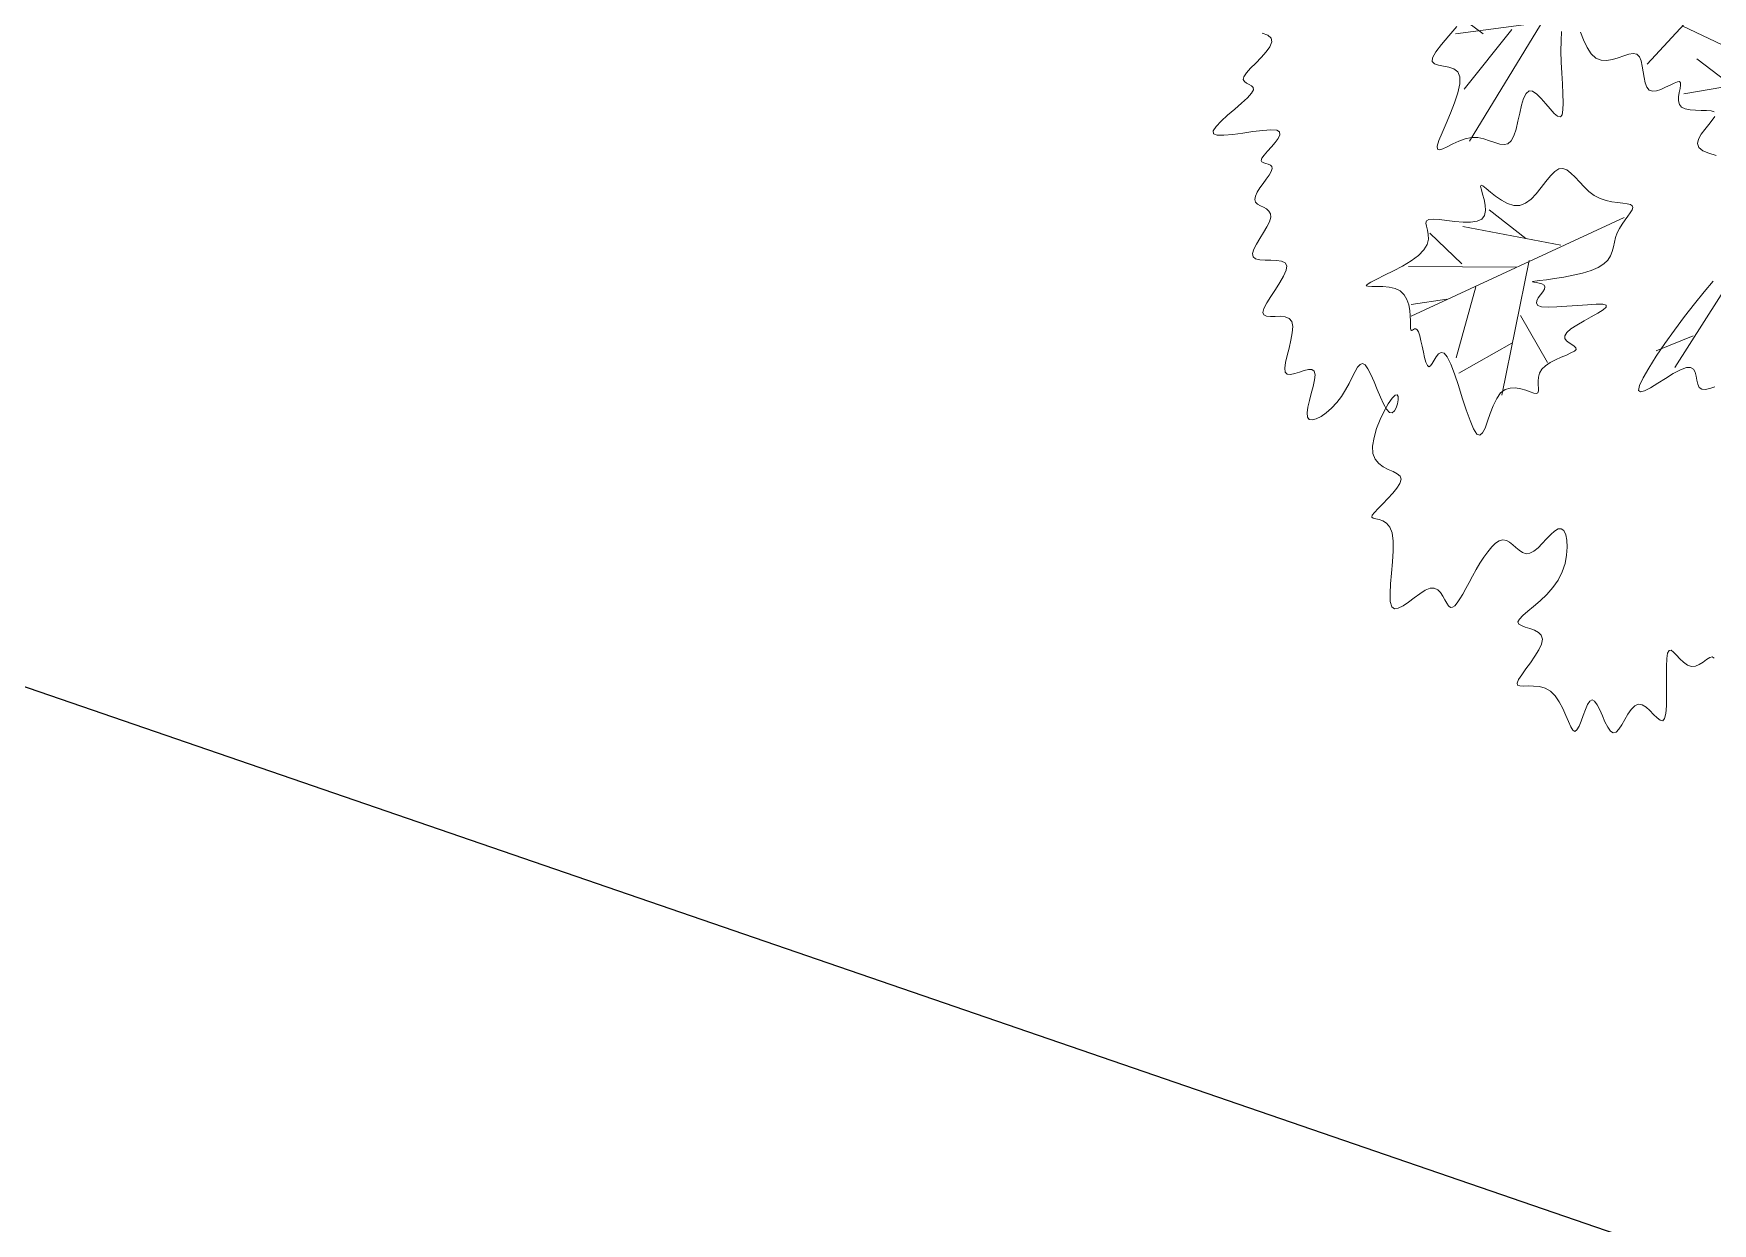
# Model space of a CAD drawing. Extents: x 2080 to 102394, y 2071 to 93424.
# Drawn here: x 76423.4 to 76576.9, y 79479.2 to 79588.1 of the extents above; entities that cross this region are included whole.
import ezdxf

# ---------------------------------------------------------------- set-up
doc = ezdxf.new("R2010")
doc.units = 0
doc.header["$LTSCALE"] = 20
doc.header["$MEASUREMENT"] = 0
doc.layers.add('casuanut tree', color=100, linetype='Continuous', lineweight=5)
doc.layers.add('road', color=2, linetype='Continuous')

# ---------------------------------------------------------------- blocks, each defined once
blk = doc.blocks.new('tr')
at = {"layer": 'casuanut tree'}
for p, q in [((-0.1428, 0.2137), (-0.5866, 0.256)), ((-0.5473, 0.2469), (-0.5654, 0.2681)), ((-0.4628, 0.2409), (-0.6017, 0.0989)), ((-0.5051, 0.2439), (-0.5926, 0.1744)), ((-0.2213, 0.2197), (-0.3239, 0.1502)), ((-0.1398, 0.0959), (-0.2605, 0.1925)), ((-0.2092, 0.0898), (-0.2515, 0.1412)), ((-0.1247, 0.0868), (-0.2817, 0.0959)), ((-0.6532, -0.073), (-0.6884, -0.0189)), ((-0.5062, -0.0793), (-0.6394, -0.0202)), ((-0.5539, -0.0579), (-0.5967, -0.0051)), ((-0.4069, -0.0604), (-0.7425, -0.1308)), ((-0.5766, -0.0956), (-0.7299, -0.0592)), ((-0.5565, -0.0906), (-0.6394, -0.2729)), ((-0.6859, -0.1183), (-0.7387, -0.1145)), ((-0.6407, -0.1107), (-0.6922, -0.205)), ((-0.1911, -0.1005), (-0.3843, -0.2908)), ((-0.5866, -0.166), (-0.564, -0.2415)), ((-0.608, -0.2025), (-0.6935, -0.2276)), ((-0.3481, -0.2516), (-0.4054, -0.2606))]:
    blk.add_line(p, q, dxfattribs=at)
for points in [[(-0.8613, 0.3207), (-0.8538, 0.316), (-0.8499, 0.3107), (-0.8505, 0.305), (-0.8548, 0.2989), (-0.8619, 0.2927), (-0.8707, 0.2864), (-0.8802, 0.2802), (-0.8892, 0.2744), (-0.8967, 0.2692), (-0.9017, 0.2645), (-0.9034, 0.2607), (-0.9025, 0.2575), (-0.9, 0.2547), (-0.8968, 0.252), (-0.8938, 0.2493), (-0.892, 0.2463), (-0.8925, 0.2428), (-0.8961, 0.2386), (-0.9034, 0.2335), (-0.9136, 0.2278), (-0.9253, 0.2216), (-0.9374, 0.2152), (-0.9486, 0.209), (-0.9575, 0.2031), (-0.9629, 0.1979), (-0.9636, 0.1935), (-0.9587, 0.1903), (-0.9492, 0.1879), (-0.9364, 0.1862), (-0.9218, 0.1848), (-0.9067, 0.1836), (-0.8925, 0.1821), (-0.8806, 0.1803), (-0.8724, 0.1778), (-0.8689, 0.1744), (-0.8694, 0.1702), (-0.873, 0.1656), (-0.8787, 0.1607), (-0.8856, 0.1558), (-0.8925, 0.151), (-0.8986, 0.1466), (-0.9028, 0.1428), (-0.9045, 0.1398), (-0.9039, 0.1375), (-0.9018, 0.1355), (-0.8989, 0.1338), (-0.8957, 0.1321), (-0.893, 0.1302), (-0.8914, 0.1278), (-0.8916, 0.1248), (-0.8939, 0.121), (-0.8981, 0.1166), (-0.9035, 0.1117), (-0.9094, 0.1065), (-0.9153, 0.1012), (-0.9205, 0.096), (-0.9244, 0.091), (-0.9265, 0.0865), (-0.9261, 0.0826), (-0.924, 0.079), (-0.9206, 0.0758), (-0.9167, 0.0725), (-0.913, 0.0692), (-0.9101, 0.0654), (-0.9088, 0.0611), (-0.9096, 0.0561), (-0.913, 0.0501), (-0.9184, 0.0436), (-0.925, 0.0366), (-0.9321, 0.0294), (-0.9387, 0.0225), (-0.9441, 0.016), (-0.9474, 0.0102), (-0.9478, 0.0054), (-0.9449, 0.0017), (-0.9392, -0.001), (-0.9318, -0.0032), (-0.9236, -0.0052), (-0.9157, -0.0073), (-0.9089, -0.01), (-0.9043, -0.0135), (-0.9028, -0.0183), (-0.9051, -0.0245), (-0.9106, -0.0319), (-0.9181, -0.04), (-0.9267, -0.0484), (-0.9355, -0.0568), (-0.9433, -0.0646), (-0.9493, -0.0714), (-0.9524, -0.0769), (-0.9518, -0.0807), (-0.9483, -0.0833), (-0.9426, -0.085), (-0.9357, -0.0865), (-0.9286, -0.0881), (-0.922, -0.0905), (-0.9168, -0.0941), (-0.9141, -0.0994), (-0.9143, -0.1068), (-0.917, -0.1157), (-0.9214, -0.1257), (-0.9266, -0.1361), (-0.9319, -0.1462), (-0.9364, -0.1555), (-0.9394, -0.1634), (-0.94, -0.1693), (-0.9377, -0.1727), (-0.933, -0.1742), (-0.9267, -0.1743), (-0.9196, -0.1737), (-0.9124, -0.173), (-0.9059, -0.1729), (-0.901, -0.1741), (-0.8983, -0.1772), (-0.8984, -0.1826), (-0.9009, -0.1899), (-0.905, -0.1985), (-0.9098, -0.2079), (-0.9148, -0.2174), (-0.9192, -0.2263), (-0.9222, -0.2342), (-0.9231, -0.2403), (-0.9213, -0.2442), (-0.9171, -0.246), (-0.9111, -0.2459), (-0.9035, -0.244), (-0.895, -0.2404), (-0.8859, -0.2355), (-0.8767, -0.2294), (-0.8679, -0.2223), (-0.8599, -0.2143), (-0.8527, -0.2061), (-0.8462, -0.1983), (-0.8405, -0.1914), (-0.8354, -0.186), (-0.831, -0.1828), (-0.8272, -0.1823), (-0.824, -0.1851), (-0.8213, -0.1915), (-0.8189, -0.2008), (-0.8168, -0.212), (-0.8148, -0.2241), (-0.8128, -0.236), (-0.8105, -0.2467), (-0.8079, -0.2552), (-0.8049, -0.2606), (-0.8012, -0.262), (-0.7974, -0.2602), (-0.7937, -0.2562), (-0.7905, -0.251), (-0.7883, -0.2456), (-0.7874, -0.2409), (-0.7883, -0.2381), (-0.7913, -0.238), (-0.7967, -0.2415), (-0.8039, -0.2481), (-0.812, -0.2571), (-0.8205, -0.2678), (-0.8285, -0.2794), (-0.8352, -0.2914), (-0.84, -0.303), (-0.842, -0.3135), (-0.8408, -0.3224), (-0.8371, -0.3298), (-0.8316, -0.336), (-0.8254, -0.3413), (-0.8193, -0.346), (-0.8141, -0.3505), (-0.8109, -0.3549), (-0.8105, -0.3597), (-0.8134, -0.3651), (-0.8192, -0.3708), (-0.8269, -0.3768), (-0.8357, -0.3827), (-0.8446, -0.3883), (-0.8528, -0.3935), (-0.8593, -0.3979), (-0.8634, -0.4014), (-0.8644, -0.4039), (-0.8627, -0.4057), (-0.8592, -0.4074), (-0.8547, -0.4096), (-0.8498, -0.4127), (-0.8454, -0.4173), (-0.8421, -0.4239), (-0.8409, -0.433), (-0.8421, -0.4449), (-0.8454, -0.459), (-0.8499, -0.4744), (-0.855, -0.49), (-0.8598, -0.5051), (-0.8637, -0.5187), (-0.8659, -0.5299), (-0.8657, -0.5378), (-0.8625, -0.5417), (-0.8568, -0.5423), (-0.8492, -0.5404), (-0.8403, -0.5369), (-0.8308, -0.5327), (-0.8213, -0.5286), (-0.8125, -0.5255), (-0.8049, -0.5243), (-0.799, -0.5255), (-0.7947, -0.5289), (-0.7916, -0.5338), (-0.7894, -0.5395), (-0.7877, -0.5454), (-0.7862, -0.5509), (-0.7845, -0.5553), (-0.7823, -0.5581), (-0.7794, -0.5586), (-0.7757, -0.5572), (-0.7712, -0.5539), (-0.7661, -0.5492), (-0.7605, -0.5432), (-0.7543, -0.5363), (-0.7477, -0.5288), (-0.7407, -0.5209), (-0.7334, -0.5128), (-0.7259, -0.505), (-0.7184, -0.4977), (-0.711, -0.4911), (-0.7038, -0.4857), (-0.6971, -0.4817), (-0.691, -0.4794), (-0.6855, -0.4792), (-0.6808, -0.4811), (-0.6767, -0.4847), (-0.673, -0.4894), (-0.6695, -0.4945), (-0.6658, -0.4995), (-0.6618, -0.5037), (-0.6571, -0.5066), (-0.6517, -0.5073), (-0.6453, -0.5057), (-0.6382, -0.5022), (-0.6307, -0.4975), (-0.6232, -0.4924), (-0.6158, -0.4876), (-0.6091, -0.4839), (-0.6033, -0.482), (-0.5988, -0.4826), (-0.5958, -0.4862), (-0.5944, -0.4926), (-0.5946, -0.501), (-0.5964, -0.511), (-0.5999, -0.522), (-0.605, -0.5333), (-0.6117, -0.5444), (-0.6202, -0.5547), (-0.6302, -0.5637), (-0.6413, -0.5716), (-0.6526, -0.5783), (-0.6637, -0.5841), (-0.6737, -0.5891), (-0.6821, -0.5935), (-0.6881, -0.5974), (-0.6911, -0.6009), (-0.6907, -0.6042), (-0.6875, -0.6074), (-0.6825, -0.6107), (-0.6765, -0.6143), (-0.6705, -0.6182), (-0.6655, -0.6226), (-0.6623, -0.6277), (-0.6619, -0.6336), (-0.6648, -0.6403), (-0.6706, -0.6477), (-0.6782, -0.6554), (-0.6868, -0.6631), (-0.6954, -0.6705), (-0.7032, -0.6773), (-0.7092, -0.6831), (-0.7125, -0.6876), (-0.7125, -0.6907), (-0.7096, -0.6927), (-0.7044, -0.6942), (-0.6976, -0.6955), (-0.6899, -0.6973), (-0.6818, -0.7), (-0.6741, -0.7041), (-0.6675, -0.7102), (-0.6624, -0.7184), (-0.6586, -0.7283), (-0.6559, -0.739), (-0.6538, -0.7496), (-0.6522, -0.7594), (-0.6505, -0.7675), (-0.6486, -0.7732), (-0.6461, -0.7755), (-0.6427, -0.7741), (-0.6386, -0.7695), (-0.634, -0.763), (-0.6291, -0.7554), (-0.6241, -0.7479), (-0.6193, -0.7415), (-0.615, -0.7372), (-0.6112, -0.7361), (-0.6082, -0.7389), (-0.6058, -0.7449), (-0.6038, -0.753), (-0.602, -0.7623), (-0.6002, -0.7717), (-0.598, -0.7801), (-0.5954, -0.7867), (-0.592, -0.7902), (-0.5878, -0.79), (-0.5828, -0.7868), (-0.5772, -0.7815), (-0.5712, -0.7751), (-0.565, -0.7685), (-0.5588, -0.7628), (-0.5527, -0.7588), (-0.547, -0.7575), (-0.5418, -0.7596), (-0.537, -0.7643), (-0.5326, -0.7705), (-0.5286, -0.7772), (-0.5248, -0.7833), (-0.5212, -0.7876), (-0.5177, -0.7891), (-0.5144, -0.7868), (-0.511, -0.7799), (-0.5076, -0.7692), (-0.5043, -0.756), (-0.501, -0.7414), (-0.4977, -0.7268), (-0.4946, -0.7133), (-0.4915, -0.7021), (-0.4885, -0.6944), (-0.4855, -0.6911), (-0.4826, -0.6917), (-0.4796, -0.695), (-0.4764, -0.7003), (-0.4728, -0.7066), (-0.4688, -0.7128), (-0.4643, -0.7181), (-0.4592, -0.7214), (-0.4534, -0.7223), (-0.4472, -0.7211), (-0.4411, -0.7189), (-0.4353, -0.7165), (-0.4302, -0.7148), (-0.4263, -0.7146), (-0.4238, -0.7169)], [(-0.3337, -0.3314), (-0.3417, -0.3321), (-0.3484, -0.332), (-0.3533, -0.3304), (-0.3561, -0.3269), (-0.3571, -0.3219), (-0.3571, -0.3161), (-0.3569, -0.3099), (-0.3571, -0.304), (-0.3586, -0.2991), (-0.362, -0.2956), (-0.368, -0.2944), (-0.3771, -0.2956), (-0.3885, -0.2988), (-0.4011, -0.303), (-0.4137, -0.3075), (-0.4254, -0.3114), (-0.435, -0.3139), (-0.4413, -0.3141), (-0.4434, -0.3113), (-0.4404, -0.3048), (-0.4329, -0.2951), (-0.4215, -0.2828), (-0.4071, -0.2686), (-0.3905, -0.2532), (-0.3725, -0.2373), (-0.3538, -0.2215), (-0.3353, -0.2065), (-0.3177, -0.1928), (-0.3014, -0.1806)], [(-0.2557, -0.0028), (-0.2656, 0.0029), (-0.2734, 0.0086), (-0.2779, 0.0144), (-0.2784, 0.0204), (-0.2755, 0.0265), (-0.2701, 0.0325), (-0.2634, 0.0383), (-0.2563, 0.0438), (-0.2499, 0.0489), (-0.2451, 0.0534)], [(-0.2443, 0.0602), (-0.2485, 0.0626), (-0.2547, 0.0646), (-0.2623, 0.0665), (-0.2703, 0.0685), (-0.278, 0.0708), (-0.2845, 0.0737), (-0.2892, 0.0775), (-0.2913, 0.0822), (-0.2913, 0.0876), (-0.2899, 0.0933), (-0.2876, 0.099), (-0.2852, 0.1044), (-0.2833, 0.109), (-0.2825, 0.1126), (-0.2835, 0.1147), (-0.2868, 0.1151), (-0.2919, 0.1143), (-0.2982, 0.1128), (-0.3054, 0.111), (-0.3126, 0.1096), (-0.3195, 0.109), (-0.3254, 0.1097), (-0.3297, 0.1124), (-0.3321, 0.1173), (-0.333, 0.124), (-0.3328, 0.132), (-0.3321, 0.1404), (-0.3315, 0.1489), (-0.3314, 0.1566), (-0.3325, 0.1631), (-0.3353, 0.1676), (-0.3402, 0.1699), (-0.3467, 0.1703), (-0.3545, 0.1696), (-0.3631, 0.1686), (-0.3719, 0.168), (-0.3805, 0.1684), (-0.3883, 0.1707), (-0.395, 0.1755), (-0.4001, 0.1833), (-0.4039, 0.1936), (-0.4065, 0.2053), (-0.4084, 0.2176)], [(-0.4349, 0.2248), (-0.4387, 0.2116), (-0.4423, 0.1969), (-0.4455, 0.1813), (-0.4483, 0.1654), (-0.451, 0.1498), (-0.4536, 0.1354), (-0.4561, 0.1228), (-0.4588, 0.1128), (-0.4616, 0.1061), (-0.4648, 0.1034), (-0.4684, 0.1052), (-0.4723, 0.1105), (-0.4766, 0.1182), (-0.4811, 0.1271), (-0.4859, 0.1359), (-0.4908, 0.1436), (-0.4958, 0.149), (-0.5008, 0.1507), (-0.5059, 0.1481), (-0.511, 0.1418), (-0.5161, 0.1328), (-0.5213, 0.1223), (-0.5265, 0.1112), (-0.5317, 0.1007), (-0.5371, 0.0917), (-0.5425, 0.0854), (-0.5481, 0.0824), (-0.5538, 0.0825), (-0.5599, 0.0847), (-0.5663, 0.0885), (-0.5732, 0.0929), (-0.5807, 0.0974), (-0.5888, 0.1011), (-0.5977, 0.1034), (-0.6073, 0.1037), (-0.6172, 0.1024), (-0.6267, 0.1004), (-0.6354, 0.0982), (-0.6426, 0.0966), (-0.6477, 0.0963), (-0.6502, 0.0979), (-0.6495, 0.1023), (-0.6452, 0.1098), (-0.6382, 0.1199), (-0.6293, 0.1318), (-0.6198, 0.1449), (-0.6105, 0.1584), (-0.6024, 0.1715), (-0.5967, 0.1835), (-0.5943, 0.1935), (-0.5958, 0.2012), (-0.6005, 0.2068), (-0.6071, 0.2109), (-0.6144, 0.2141), (-0.6213, 0.217), (-0.6264, 0.2202), (-0.6287, 0.2242), (-0.627, 0.2296), (-0.6203, 0.2369), (-0.6098, 0.2457), (-0.5967, 0.2555), (-0.5823, 0.2659)]]:
    blk.add_lwpolyline(points, dxfattribs=at)
blk.add_lwpolyline([(-0.5999, 0.0324), (-0.601, 0.0306), (-0.601, 0.0259), (-0.6007, 0.0192), (-0.6004, 0.0111), (-0.6006, 0.0027), (-0.602, -0.0051), (-0.605, -0.0117), (-0.6101, -0.016), (-0.6176, -0.0176), (-0.6271, -0.0167), (-0.6378, -0.0142), (-0.649, -0.0106), (-0.6601, -0.0066), (-0.6704, -0.0029), (-0.6791, -0.0002), (-0.6855, 0.0009), (-0.6892, -0.0002), (-0.6908, -0.0033), (-0.6911, -0.0079), (-0.691, -0.0137), (-0.6912, -0.0202), (-0.6926, -0.0272), (-0.6961, -0.0342), (-0.7024, -0.0408), (-0.7121, -0.0468), (-0.7244, -0.0521), (-0.7383, -0.0567), (-0.7528, -0.0607), (-0.7667, -0.0641), (-0.779, -0.067), (-0.7887, -0.0694), (-0.7947, -0.0713), (-0.7963, -0.0728), (-0.794, -0.0741), (-0.7888, -0.0755), (-0.7815, -0.0772), (-0.773, -0.0794), (-0.7643, -0.0824), (-0.7562, -0.0863), (-0.7497, -0.0915), (-0.7453, -0.0981), (-0.743, -0.1057), (-0.7422, -0.1139), (-0.7426, -0.1223), (-0.7438, -0.1303), (-0.7452, -0.1375), (-0.7466, -0.1435), (-0.7474, -0.1479), (-0.7474, -0.1503), (-0.7466, -0.1512), (-0.7453, -0.1511), (-0.7436, -0.1506), (-0.7418, -0.1502), (-0.74, -0.1506), (-0.7384, -0.1522), (-0.7373, -0.1558), (-0.7367, -0.1615), (-0.7366, -0.169), (-0.7367, -0.1774), (-0.7369, -0.1861), (-0.7369, -0.1943), (-0.7365, -0.2013), (-0.7356, -0.2063), (-0.7339, -0.2087), (-0.7314, -0.2081), (-0.7281, -0.2051), (-0.7243, -0.201), (-0.7201, -0.1968), (-0.7159, -0.1935), (-0.7118, -0.1924), (-0.7079, -0.1945), (-0.7046, -0.2008), (-0.702, -0.2122), (-0.6999, -0.2274), (-0.6982, -0.2452), (-0.6966, -0.264), (-0.695, -0.2823), (-0.6931, -0.2988), (-0.6907, -0.3119), (-0.6878, -0.3203), (-0.684, -0.3229), (-0.6794, -0.3205), (-0.6742, -0.3143), (-0.6683, -0.3055), (-0.662, -0.2954), (-0.6551, -0.2853), (-0.6479, -0.2762), (-0.6405, -0.2696), (-0.6328, -0.2662), (-0.6251, -0.2657), (-0.6176, -0.2673), (-0.6105, -0.2703), (-0.6039, -0.274), (-0.5982, -0.2777), (-0.5934, -0.2806), (-0.5898, -0.282), (-0.5875, -0.2814), (-0.5861, -0.2789), (-0.5852, -0.2751), (-0.5844, -0.2703), (-0.5834, -0.2649), (-0.5816, -0.2593), (-0.5786, -0.254), (-0.574, -0.2493), (-0.5676, -0.2456), (-0.5599, -0.2427), (-0.5513, -0.2405), (-0.5426, -0.2387), (-0.5344, -0.2373), (-0.5273, -0.2358), (-0.5219, -0.2343), (-0.5189, -0.2324), (-0.5185, -0.23), (-0.5203, -0.2272), (-0.5232, -0.224), (-0.5266, -0.2206), (-0.5295, -0.2169), (-0.5311, -0.2131), (-0.5304, -0.2092), (-0.5267, -0.2054), (-0.5195, -0.2016), (-0.5096, -0.198), (-0.4982, -0.1945), (-0.4865, -0.1911), (-0.4758, -0.1879), (-0.4672, -0.1849), (-0.462, -0.1821), (-0.4614, -0.1794), (-0.4662, -0.177), (-0.4755, -0.1747), (-0.4881, -0.1725), (-0.5025, -0.1703), (-0.5176, -0.168), (-0.5321, -0.1657), (-0.5445, -0.1631), (-0.5538, -0.1603), (-0.5588, -0.1572), (-0.5602, -0.1538), (-0.5589, -0.1503), (-0.5557, -0.1468), (-0.5516, -0.1432), (-0.5474, -0.1397), (-0.5441, -0.1363), (-0.5425, -0.1332), (-0.5433, -0.1304), (-0.5459, -0.128), (-0.5495, -0.1259), (-0.5533, -0.1242), (-0.5566, -0.123), (-0.5585, -0.1221), (-0.5582, -0.1218), (-0.5549, -0.122), (-0.5481, -0.1226), (-0.5382, -0.1236), (-0.5262, -0.1246), (-0.5127, -0.1255), (-0.4985, -0.126), (-0.4846, -0.1259), (-0.4716, -0.125), (-0.4603, -0.1231), (-0.4514, -0.12), (-0.4445, -0.1158), (-0.4393, -0.1107), (-0.4353, -0.1051), (-0.432, -0.099), (-0.429, -0.0927), (-0.4258, -0.0864), (-0.422, -0.0803), (-0.4174, -0.0746), (-0.4121, -0.0693), (-0.4066, -0.0644), (-0.4013, -0.06), (-0.3968, -0.056), (-0.3934, -0.0524), (-0.3915, -0.0492), (-0.3916, -0.0465), (-0.394, -0.0441), (-0.3984, -0.0419), (-0.4044, -0.0397), (-0.4115, -0.0372), (-0.4192, -0.0341), (-0.4273, -0.0303), (-0.4351, -0.0255), (-0.4423, -0.0194), (-0.4486, -0.012), (-0.454, -0.0038), (-0.4589, 0.0048), (-0.4635, 0.013), (-0.4681, 0.0202), (-0.4729, 0.0259), (-0.4781, 0.0294), (-0.484, 0.0302), (-0.4907, 0.0278), (-0.4983, 0.0229), (-0.5065, 0.0164), (-0.5152, 0.0092), (-0.5242, 0.0021), (-0.5334, -0.0039), (-0.5425, -0.008), (-0.5515, -0.0093), (-0.5602, -0.0072), (-0.5684, -0.0023), (-0.576, 0.0044), (-0.5829, 0.012), (-0.5889, 0.0195), (-0.5938, 0.0261), (-0.5975, 0.0307)], close=True, dxfattribs=at)

msp = doc.modelspace()

# ---------------------------------------------------------------- linework, layer by layer
at = {"layer": 'road', "linetype": 'Continuous', "ltscale": 0.5}
msp.add_line((77327.232, 79217.232), (75932.338, 79696.882), dxfattribs=at)

# ---------------------------------------------------------------- block references
at = {"layer": 'casuanut tree', "linetype": 'Continuous', "xscale": 62.64172560366757, "yscale": 62.64172560365114, "zscale": 62.6417256036612, "rotation": 13.01607038380388}
msp.add_blockref('tr', (76592.841, 79580.674), dxfattribs=at)

doc.saveas('drawing.dxf')
